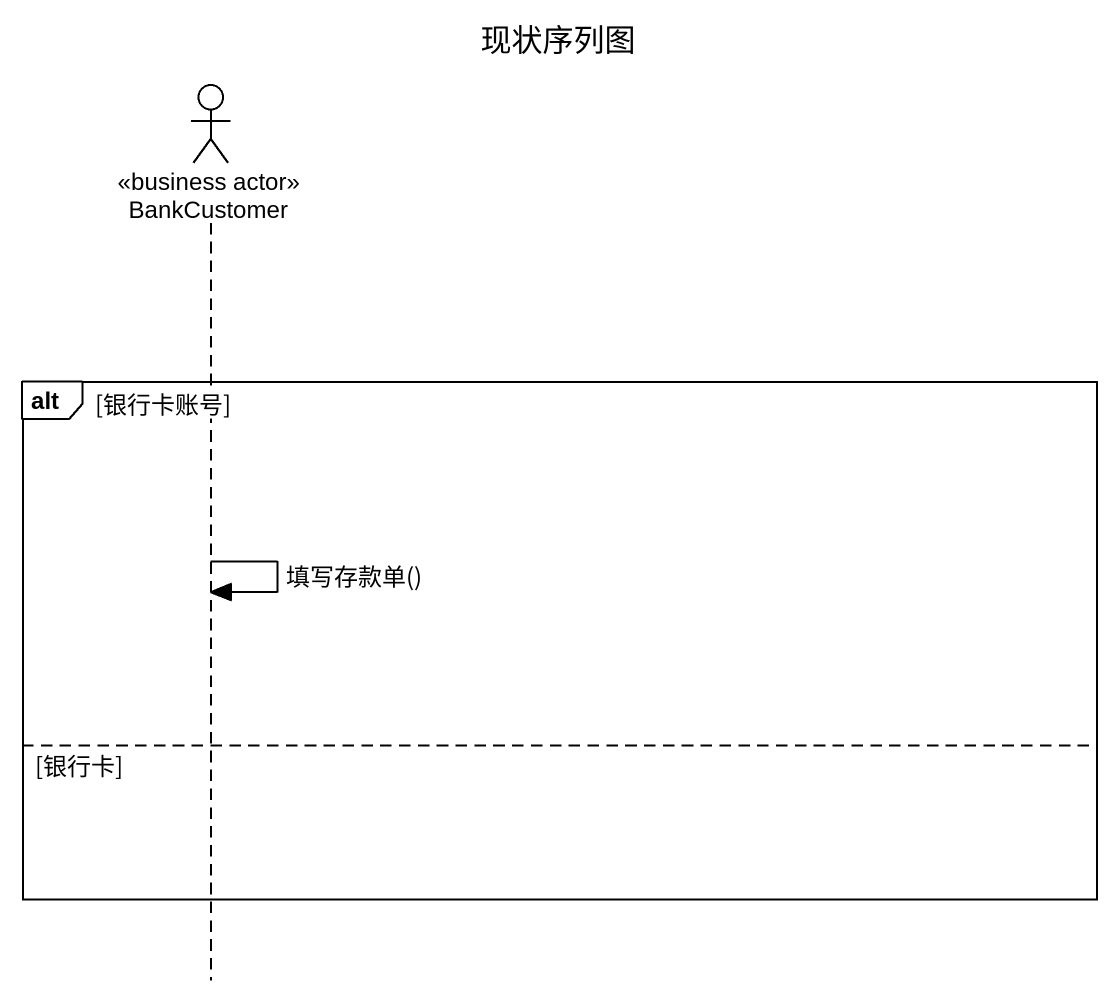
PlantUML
@startuml
title 现状序列图
hide footbox
actor BankCustomer <<business actor>>

alt 银行卡账号
  BankCustomer -> BankCustomer : 填写存款单()
else 银行卡
end
@enduml
